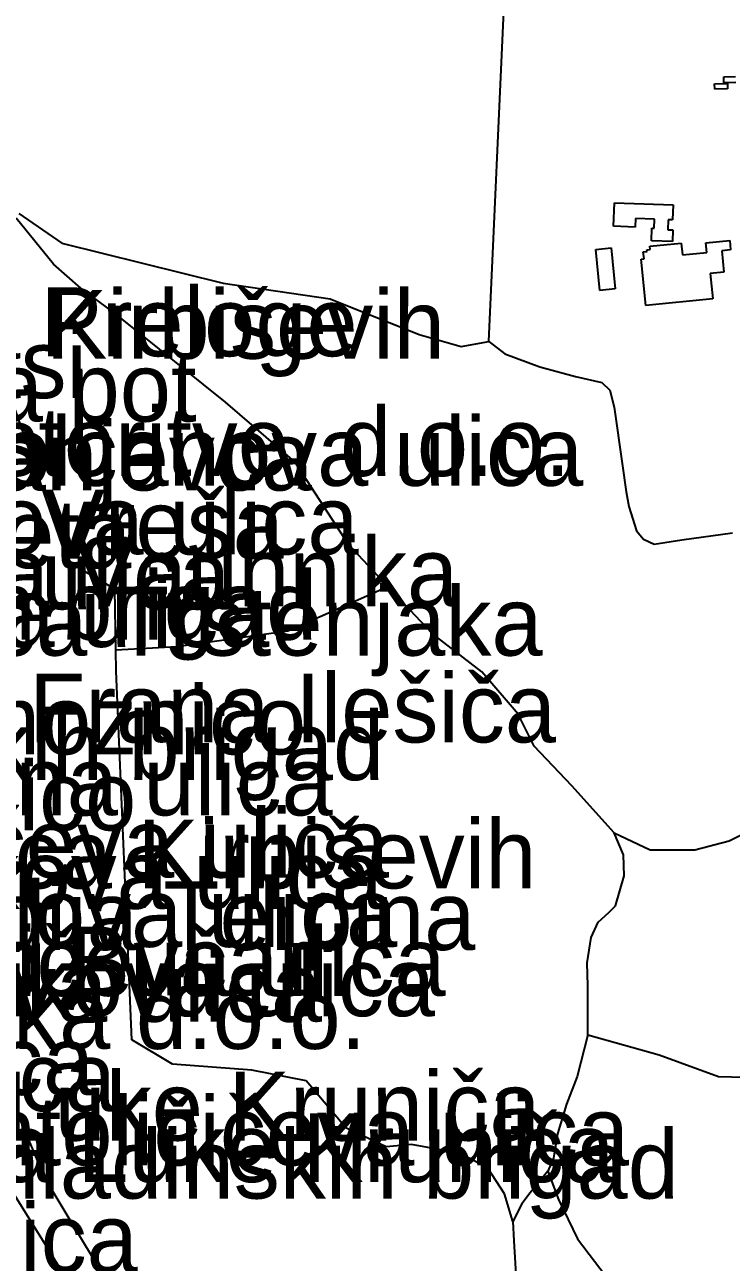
# Model space of a CAD drawing. Extents: x -8864 to 13231, y -7697 to 8949.
# Drawn here: x 1305 to 1941, y 2774 to 3889 of the extents above; entities that cross this region are included whole.
import ezdxf

# ---------------------------------------------------------------- set-up
doc = ezdxf.new("R2010")
doc.units = 0
for name, color, linetype in [('OSM_BUILDING_HOUSE', 9, 'CONTINUOUS'), ('OSM_BUILDING_YES', 9, 'CONTINUOUS'), ('OSM_HIGHWAY_PATH', 8, 'CONTINUOUS'), ('OSM_HIGHWAY_TRACK', 8, 'CONTINUOUS'), ('OSM_LABELS', 8, 'CONTINUOUS'), ('OSM_WATERWAY_CANAL', 4, 'CONTINUOUS')]:
    doc.layers.add(name, color=color, linetype=linetype)

msp = doc.modelspace()

# ---------------------------------------------------------------- linework, layer by layer
at = {"layer": 'OSM_BUILDING_HOUSE'}
for p, q in [((1934.709248, 3842.140539), (1945.390719, 3842.451885)), ((1934.862387, 3836.825422), (1934.709248, 3842.140539)), ((1945.543859, 3837.136768), (1934.862387, 3836.825422)), ((1835.436649, 3707.56132), (1836.210003, 3728.677236)), ((1836.210003, 3728.677236), (1889.027773, 3726.731325)), ((1889.027773, 3726.731325), (1888.537727, 3713.321217)), ((1855.153343, 3714.688914), (1854.862378, 3706.838553)), ((1872.396837, 3714.043984), (1855.153343, 3714.688914)), ((1854.862378, 3706.838553), (1835.436649, 3707.56132)), ((1869.594386, 3694.451438), (1870.015519, 3705.915635)), ((1870.015519, 3705.915635), (1872.090558, 3705.837798)), ((1872.090558, 3705.837798), (1872.396837, 3714.043984)), ((1884.73987, 3713.454651), (1884.410621, 3704.436742)), ((1884.410621, 3704.436742), (1888.859319, 3704.26995)), ((1888.537727, 3713.321217), (1884.73987, 3713.454651)), ((1888.859319, 3704.26995), (1888.468814, 3693.762029)), ((1888.468814, 3693.762029), (1869.594386, 3694.451438))]:
    msp.add_line(p, q, dxfattribs=at)
at = {"layer": 'OSM_BUILDING_YES'}
for p, q in [((1926.49332, 3836.080416), (1937.994087, 3836.291686)), ((1926.585204, 3831.198959), (1926.49332, 3836.080416)), ((1938.085971, 3831.410229), (1926.585204, 3831.198959)), ((1937.994087, 3836.291686), (1938.085971, 3831.410229)), ((1868.124248, 3689.636697), (1896.370806, 3692.416571)), ((1896.370806, 3692.416571), (1897.412153, 3681.886411)), ((1918.606643, 3692.583363), (1940.069126, 3694.696067)), ((1919.448909, 3684.054712), (1918.606643, 3692.583363)), ((1940.069126, 3694.696067), (1940.896079, 3686.311969)), ((1819.295759, 3686.656673), (1833.10893, 3688.079968)), ((1823.101272, 3649.628763), (1819.295759, 3686.656673)), ((1833.10893, 3688.079968), (1836.914444, 3651.052058)), ((1862.205411, 3684.577328), (1865.520879, 3684.899794)), ((1862.84094, 3678.116903), (1862.205411, 3684.577328)), ((1865.39071, 3686.234133), (1868.430527, 3686.534359)), ((1865.520879, 3684.899794), (1865.39071, 3686.234133)), ((1868.430527, 3686.534359), (1868.124248, 3689.636697)), ((1897.412153, 3681.886411), (1919.448909, 3684.054712)), ((1940.896079, 3686.311969), (1932.863918, 3685.522485)), ((1932.863918, 3685.522485), (1934.770504, 3666.196807)), ((1860.245227, 3677.861155), (1862.84094, 3678.116903)), ((1864.364677, 3636.051862), (1860.245227, 3677.861155)), ((1934.770504, 3666.196807), (1922.60358, 3665.007021)), ((1922.60358, 3665.007021), (1924.870043, 3642.01191)), ((1836.914444, 3651.052058), (1823.101272, 3649.628763)), ((1924.870043, 3642.01191), (1864.364677, 3636.051862))]:
    msp.add_line(p, q, dxfattribs=at)
at = {"layer": 'OSM_HIGHWAY_PATH'}
for p, q in [((1343.537667, 3405.233434), (1253.568285, 3664.16194)), ((1385.811791, 3380.314651), (1343.537667, 3405.233434)), ((1386.615773, 3325.740181), (1385.811791, 3380.314651)), ((1541.799557, 3342.930916), (1631.990991, 3382.861014)), ((1441.677034, 3328.631249), (1541.799557, 3342.930916)), ((1386.615773, 3325.740181), (1441.677034, 3328.631249)), ((1386.891423, 3306.648012), (1386.615773, 3325.740181)), ((1400.987903, 2974.041747), (1386.891423, 3306.648012)), ((1812.29729, 2978.545142), (1876.45503, 2960.765073)), ((1437.840893, 2952.369856), (1400.987903, 2974.041747)), ((1876.45503, 2960.765073), (1929.85473, 2941.061332)), ((1509.387608, 2946.954663), (1437.840893, 2952.369856)), ((1558.162499, 2937.202868), (1509.387608, 2946.954663)), ((1593.935857, 2894.948796), (1558.162499, 2937.202868)), ((1929.85473, 2941.061332), (1965.183983, 2940.238489)), ((1299.716835, 2904.06678), (1322.098154, 2850.515303)), ((1630.344743, 2877.702463), (1593.935857, 2894.948796)), ((1776.255938, 2855.819301), (1785.758236, 2830.144392)), ((1322.098154, 2850.515303), (1390.888361, 2736.496025)), ((1785.758236, 2830.144392), (1803.009387, 2794.828884)), ((1803.009387, 2794.828884), (1833.407552, 2754.598559))]:
    msp.add_line(p, q, dxfattribs=at)
at = {"layer": 'OSM_HIGHWAY_TRACK'}
for p, q in [((1722.879209, 3603.6719), (1737.450421, 3925.425539)), ((1330.44425, 3673.424477), (1296.97564, 3714.877946)), ((1299.303359, 3718.936561), (1337.909795, 3692.394332)), ((1337.909795, 3692.394332), (1483.330944, 3656.144786)), ((1355.02312, 3651.66363), (1330.44425, 3673.424477)), ((1386.477947, 3628.690758), (1355.02312, 3651.66363)), ((1483.330944, 3656.144786), (1579.992517, 3642.01191)), ((1579.992517, 3642.01191), (1660.237548, 3610.076727)), ((1485.673976, 3548.897279), (1386.477947, 3628.690758)), ((1660.237548, 3610.076727), (1697.994061, 3599.268581)), ((1697.994061, 3599.268581), (1722.879209, 3603.6719)), ((1722.879209, 3603.6719), (1737.442764, 3592.574646)), ((1737.442764, 3592.574646), (1768.782736, 3580.832462)), ((1768.782736, 3580.832462), (1801.087487, 3572.159257)), ((1801.087487, 3572.159257), (1824.915974, 3566.588392)), ((1824.915974, 3566.588392), (1831.960385, 3559.872218)), ((1831.960385, 3559.872218), (1836.049206, 3544.516199)), ((1547.971074, 3495.101173), (1485.673976, 3548.897279)), ((1836.049206, 3544.516199), (1843.055333, 3493.688998)), ((1596.363116, 3420.745126), (1547.971074, 3495.101173)), ((1843.055333, 3493.688998), (1846.654108, 3468.236479)), ((1846.654108, 3468.236479), (1849.111995, 3455.05988)), ((1849.111995, 3455.05988), (1855.957325, 3432.965448)), ((1855.957325, 3432.965448), (1862.251353, 3425.626583)), ((1862.251353, 3425.626583), (1871.868506, 3421.08983)), ((1871.868506, 3421.08983), (1896.799596, 3424.759263)), ((1896.799596, 3424.759263), (1942.626553, 3431.264166)), ((1631.990991, 3382.861014), (1596.363116, 3420.745126)), ((1671.968024, 3340.340074), (1631.990991, 3382.861014)), ((1716.730663, 3305.891886), (1671.968024, 3340.340074)), ((1749.395292, 3267.796504), (1716.730663, 3305.891886)), ((1763.905247, 3238.785748), (1749.395292, 3267.796504)), ((1797.779677, 3203.114415), (1763.905247, 3238.785748)), ((1835.88841, 3160.793626), (1797.779677, 3203.114415)), ((1939.716905, 3153.721629), (1993.935901, 3180.819833)), ((1844.357017, 3140.845256), (1835.88841, 3160.793626)), ((1835.88841, 3160.793626), (1868.239103, 3145.504324)), ((1908.499444, 3145.504324), (1939.716905, 3153.721629)), ((1844.961918, 3122.108911), (1844.357017, 3140.845256)), ((1868.239103, 3145.504324), (1908.499444, 3145.504324)), ((1837.098211, 3094.899513), (1844.961918, 3122.108911)), ((1831.049206, 3088.861628), (1837.098211, 3094.899513)), ((1815.321792, 3066.489209), (1821.370797, 3080.388575)), ((1821.370797, 3080.388575), (1831.049206, 3088.861628)), ((1811.692389, 3043.516337), (1815.321792, 3066.489209)), ((1812.29729, 3022.956395), (1811.692389, 3043.516337)), ((1812.29729, 3007.845005), (1812.29729, 3022.956395)), ((1812.29729, 2993.945639), (1812.29729, 3007.845005)), ((1812.29729, 2978.545142), (1812.29729, 2993.945639)), ((1812.29729, 2978.545142), (1802.618881, 2941.061332)), ((1802.618881, 2941.061332), (1792.925159, 2916.242624)), ((1792.925159, 2916.242624), (1784.93894, 2889.511364)), ((1784.93894, 2889.511364), (1781.118113, 2867.628202)), ((1653.269707, 2879.781808), (1630.344743, 2877.702463)), ((1697.38916, 2871.798012), (1653.269707, 2879.781808)), ((1722.059914, 2858.599174), (1697.38916, 2871.798012)), ((1781.118113, 2867.628202), (1776.255938, 2855.819301)), ((1736.998659, 2835.337196), (1722.059914, 2858.599174)), ((1776.255938, 2855.819301), (1760.275844, 2836.382428)), ((1744.640314, 2810.340576), (1736.998659, 2835.337196)), ((1760.275844, 2836.382428), (1752.626533, 2826.308167)), ((1752.626533, 2826.308167), (1744.640314, 2810.340576)), ((1744.640314, 2810.340576), (1745.337098, 2792.971928)), ((1745.337098, 2792.971928), (1748.461142, 2742.96757))]:
    msp.add_line(p, q, dxfattribs=at)
at = {"layer": 'OSM_WATERWAY_CANAL'}
msp.add_line((1292.182378, 2839.462527), (1388.254364, 2684.845982), dxfattribs=at)

# ---------------------------------------------------------------- texts
at = {"layer": 'OSM_LABELS'}
for s, p in [('Ulica na Preloge', (995.965655, 3590.391884)), ('Ulica Kirbiševih', (1116.228109, 3588.198429)), ('Ulica na terasi', (835.033189, 3552.626124)), ('Dravska pot', (1016.8355, 3531.523253)), ('Globus-Bus, podjetje za storitve, d.o.o.', (371.463616, 3482.418598)), ('Suhodolčanova ulica', (1042.308536, 3473.61505)), ('Ulica Franca Kostanjevca', (622.939407, 3469.376152)), ('Ulica Jožeta Štanteta', (616.592512, 3399.348204)), ('Ulica Franca Vreša', (832.698207, 3407.994646)), ('Pipanova ulica', (1065.87501, 3411.712991)), ('Ulica Franca Vauhnika', (860.660842, 3365.015428)), ('Zelena ulica', (1042.458001, 3362.301072)), ('Ulica Mladinskih brigad', (715.157836, 3334.813211)), ('Zelena ulica', (1077.87299, 3328.359695)), ('Ulica Franca Trstenjaka', (895.390604, 3320.519579)), ('Ulica Frana Ilešiča', (1101.145824, 3242.275296)), ('Nad gramoznico', (954.176911, 3231.539728)), ('Ulica Mladinskih brigad', (775.596285, 3208.261869)), ('Livadna ulica', (1097.963356, 3176.515833)), ('Nad gramoznico', (801.029899, 3163.062619)), ('Antoličičeva ulica', (996.606908, 3120.414844)), ('Ulica Kirbiševih', (1198.744561, 3110.705262)), ('Praprotnikova ulica', (921.791832, 3092.258633)), ('Ulica Rudija Terpina', (963.832418, 3055.169566)), ('Premzlova ulica', (1054.782297, 3057.964134)), ('Kovinarstvo Bučar', (887.686928, 3014.224258)), ('Antoličičeva ulica', (1047.671101, 3013.792254)), ('Lešnikova ulica', (1107.239785, 2995.502368)), ('Premzlova ulica', (987.099127, 2990.485547)), ('Moto-nautika d.o.o.', (902.165927, 2966.01665)), ('Gašperičeva ulica', (707.758366, 2924.573183)), ('Gašperičeva ulica', (727.362255, 2909.898954)), ('Ulica Luke Kruniča', (1077.927847, 2883.366262)), ('Antoličičeva ulica', (1213.014638, 2860.962216)), ('Ulica Luke Kruniča', (1144.581999, 2845.942591)), ('Ulica mladinskih brigad', (1041.220078, 2831.111761)), ('Ruprova ulica', (899.270592, 2764.546444))]:
    msp.add_text(s, height=62.042552, dxfattribs=at).set_placement(p)

doc.saveas('drawing.dxf')
